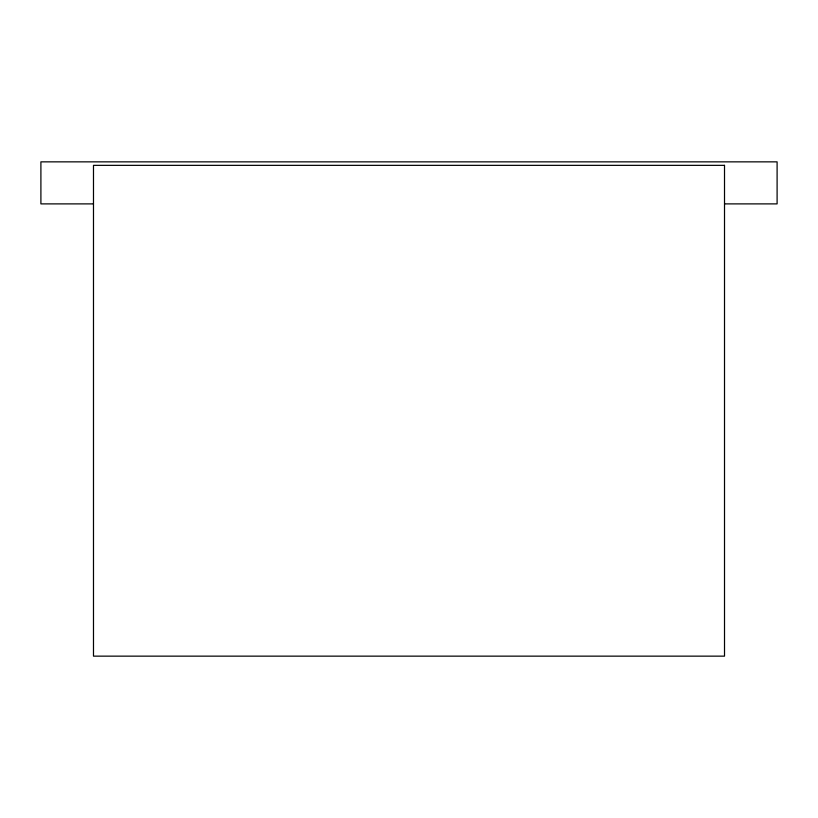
<?xml version="1.0" encoding="UTF-8"?>
<svg xmlns="http://www.w3.org/2000/svg" width="818" height="818" viewBox="0 0 818 818"><rect width="100%" height="100%" fill="white"/><g stroke="black" fill="none" stroke-linecap="round" stroke-linejoin="round"><path stroke-width="1.23" d="M93.303 203.887L40.9 203.887L40.9 161.852L777.1 161.852L777.1 203.887L724.697 203.887M724.513 165.348L93.487 165.348L93.487 656.148L724.513 656.148L724.513 165.348"/></g></svg>
